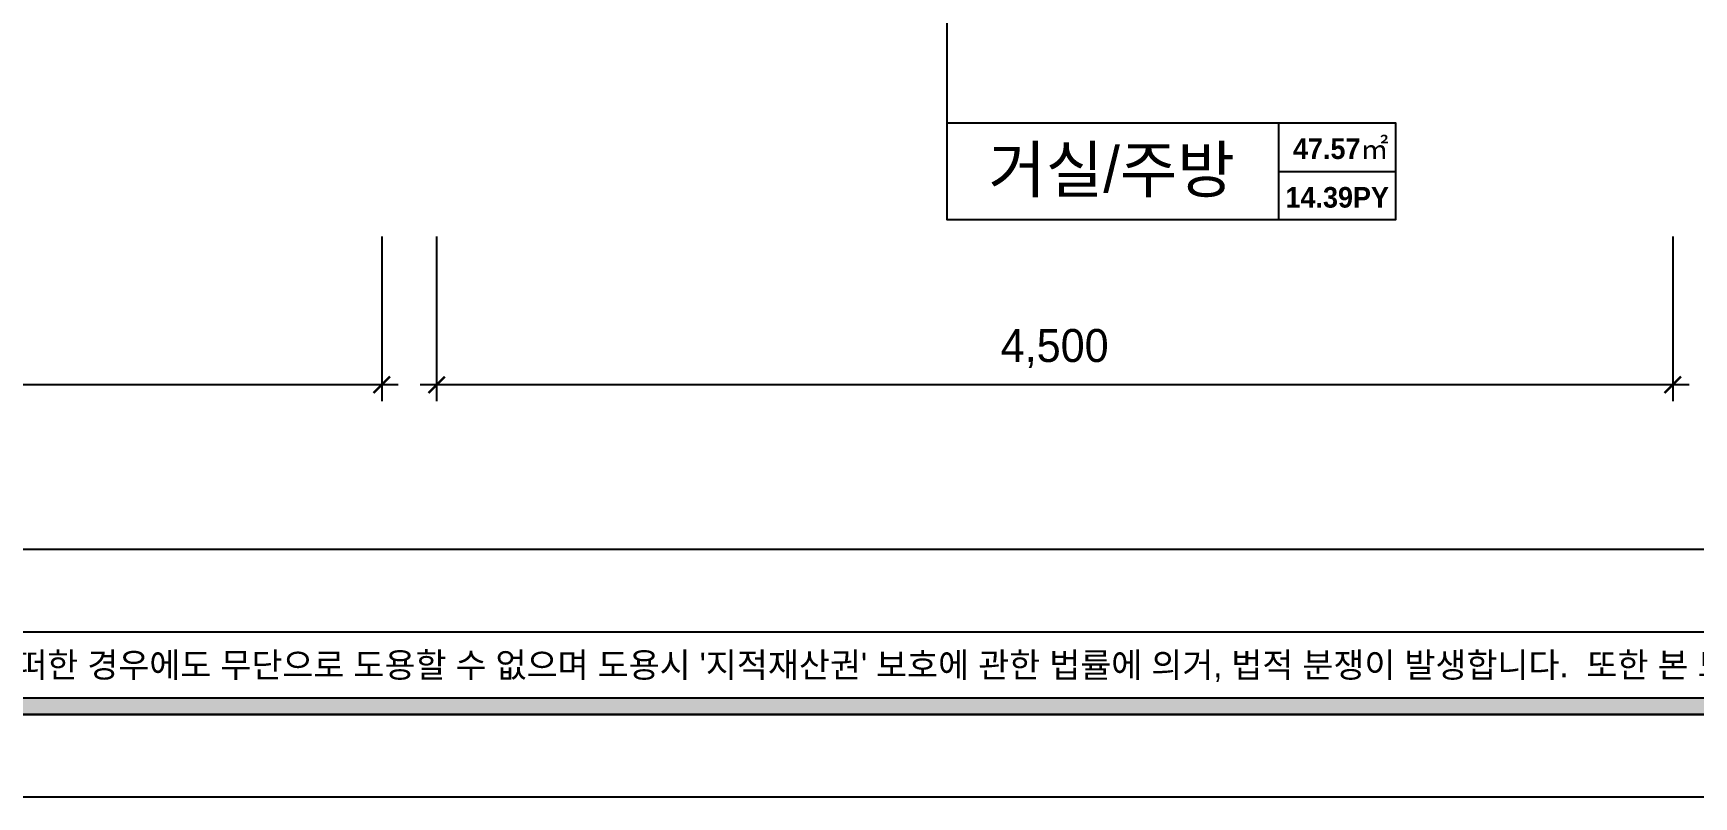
# Model space of a CAD drawing. Header units: inches. Extents: x -63256 to 33689, y -34490 to 100230.
# Drawn here: x 818 to 6863, y -1421 to 1359 of the extents above; entities that cross this region are included whole.
import ezdxf
from ezdxf.enums import TextEntityAlignment as Align

# ---------------------------------------------------------------- set-up
doc = ezdxf.new("R2010")
doc.units = ezdxf.units.IN
doc.header["$LTSCALE"] = 100
doc.header["$MEASUREMENT"] = 0
for name, color, linetype in [('0-ELC TEXT', 7, 'Continuous'), ('03-TEXT', 3, 'Continuous'), ('07-DIM WAL', 5, 'Continuous'), ('FORM(YOURNAME)-1', 1, 'Continuous'), ('FORM(YOURNAME)-11', 1, 'Continuous')]:
    doc.layers.add(name, color=color, linetype=linetype)
doc.styles.add('HY 울릉도 L', font='')
doc.styles.add('YOURNAME', font='')
doc.styles.add('넥슨고딕', font='')
doc.styles.add('코레일둥고', font='')
doc.styles.get('HY 울릉도 L').set_extended_font_data('HY울릉도L')
doc.styles.get('YOURNAME').set_extended_font_data('HYwulM')
doc.styles.get('넥슨고딕').set_extended_font_data('NEXON Lv1 Gothic Bold', bold=True)
doc.styles.get('코레일둥고').set_extended_font_data('Korail Round Gothic Medium')
doc.dimstyles.new('60', dxfattribs={"dimscale": 60, "dimtxt": 2, "dimasz": 1, "dimexe": 1, "dimexo": 1, "dimgap": 1, "dimtad": 1, "dimdec": 0, "dimrnd": 0.05, "dimdsep": 46, "dimlunit": 6, "dimtxsty": 'HY 울릉도 L', "dimblk": 'ARCHTICK', "dimcen": 2.5, "dimdle": 1, "dimclrd": 133, "dimclre": 133, "dimclrt": 30, "dimadec": 0, "dimazin": 0, "dimtfac": 1, "dimtdec": 0, "dimtix": 1, "dimtmove": 2, "dimatfit": 3, "dimldrblk": 'ARCHTICK', "dimfxl": 1, "dimlwd": -1, "dimlwe": -1, "dimarcsym": 0})

# ---------------------------------------------------------------- blocks, each defined once
blk = doc.blocks.new('FORM-ELEVATION')
at = {"layer": 'FORM(YOURNAME)-11'}
h = blk.add_hatch(color=256, dxfattribs=at)
h.dxf.hatch_style = 1
h.paths.add_polyline_path([(-10309, 35708), (71691, 35708), (71691, 35508), (-10309, 35508)])
h.paths.add_polyline_path([(-10309, -21492), (71691, -21492), (71691, -21692), (-10309, -21692)])
at = {"layer": 'Defpoints', "color": 158}
blk.add_line((62481, -20692), (-10309, -20692), dxfattribs=at)
for points in [[(-10309, -21692), (71691, -21692), (71691, 35708), (-10309, 35708)], [(-8309, 33708), (61071, 33708), (61071, -19692), (-8309, -19692)]]:
    blk.add_lwpolyline(points, close=True, dxfattribs=at)
at = {"layer": 'FORM(YOURNAME)-11', "color": 250}
blk.add_lwpolyline([(-11309, -22692), (72691, -22692), (72691, 36708), (-11309, 36708)], close=True, dxfattribs=at)
at = {"layer": 'FORM(YOURNAME)-11'}
blk.add_lwpolyline([(-10309, -21492), (71691, -21492), (71691, -21692), (-10309, -21692)], close=True, dxfattribs=at)
at = {"layer": 'FORM(YOURNAME)-11', "color": 1, "style": 'YOURNAME'}
blk.add_text("- 본 도서는 어떠한 경우에도 무단으로 도용할 수 없으며 도용시 '지적재산권' 보호에 관한 법률에 의거, 법적 분쟁이 발생합니다.  또한 본 도서에 관한 모든 저작권은 당사에 있습니다. -", height=300, dxfattribs=at).set_placement((28146, -21092), align=Align.MIDDLE_CENTER)
at = {"layer": 'FORM(YOURNAME)-11', "color": 3, "style": 'YOURNAME'}
for tag, height, p in [('1', 451, (71041, -1219)), ('2', 451, (71041, -1863)), ('3', 451, (71041, -3150)), ('4', 451, (71041, -5081)), ('5', 515, (71041, -7398)), ('6', 515, (71041, -9650)), ('7', 515, (71041, -11903)), ('8', 515, (71041, -14155)), ('9', 515, (71041, -16408)), ('10', 515, (66791, -18596)), ('11', 515, (71041, -18660)), ('12', 515, (66791, -20848)), ('13', 515, (71041, -20848))]:
    blk.add_attdef(tag, text='', height=height, dxfattribs=at).set_placement(p, align=Align.MIDDLE_RIGHT)
blk = doc.blocks.new('_ArchTick')
at = {"color": 0, "linetype": 'ByBlock', "const_width": 0.15}
blk.add_lwpolyline([(-0.5, -0.5), (0.5, 0.5)], dxfattribs=at)
blk = doc.blocks.new('*D124')
at = {"layer": '07-DIM WAL', "color": 133, "transparency": 16777216}
for p, q in [((2286.8, 618.6), (2286.8, 18.6)), ((6786.8, 618.6), (6786.8, 18.6)), ((6846.8, 78.6), (2226.8, 78.6))]:
    blk.add_line(p, q, dxfattribs=at)
at = {"layer": 'Defpoints', "color": 0, "transparency": 16777216}
for p in [(2286.8, 678.6), (6786.8, 678.6), (2286.8, 78.6)]:
    blk.add_point(p, dxfattribs=at)
at = {"layer": '07-DIM WAL', "color": 133, "transparency": 16777216, "xscale": 60, "yscale": 60, "zscale": 60, "rotation": 180}
blk.add_blockref('_ArchTick', (2286.8, 78.6), dxfattribs=at)
at = {"layer": '07-DIM WAL', "color": 133, "transparency": 16777216, "xscale": 60, "yscale": 60, "zscale": 60}
blk.add_blockref('_ArchTick', (6786.8, 78.6), dxfattribs=at)
at = {"layer": '07-DIM WAL', "color": 30, "transparency": 16777216, "insert": (4536.8, 210.5), "char_height": 120, "attachment_point": 5, "style": 'HY 울릉도 L'}
blk.add_mtext('4,500', dxfattribs=at)
blk = doc.blocks.new('*D125')
at = {"layer": '07-DIM WAL', "color": 133, "transparency": 16777216}
for p, q in [((-1813.2, 618.6), (-1813.2, 18.6)), ((2086.8, 618.6), (2086.8, 18.6)), ((2146.8, 78.6), (-1873.2, 78.6))]:
    blk.add_line(p, q, dxfattribs=at)
at = {"layer": 'Defpoints', "color": 0, "transparency": 16777216}
for p in [(-1813.2, 678.6), (2086.8, 678.6), (-1813.2, 78.6)]:
    blk.add_point(p, dxfattribs=at)
at = {"layer": '07-DIM WAL', "color": 133, "transparency": 16777216, "xscale": 60, "yscale": 60, "zscale": 60, "rotation": 180}
blk.add_blockref('_ArchTick', (-1813.2, 78.6), dxfattribs=at)
at = {"layer": '07-DIM WAL', "color": 133, "transparency": 16777216, "xscale": 60, "yscale": 60, "zscale": 60}
blk.add_blockref('_ArchTick', (2086.8, 78.6), dxfattribs=at)
at = {"layer": '07-DIM WAL', "color": 30, "transparency": 16777216, "insert": (136.8, 210.6), "char_height": 120, "attachment_point": 5, "style": 'HY 울릉도 L'}
blk.add_mtext('3,900', dxfattribs=at)

msp = doc.modelspace()

# ---------------------------------------------------------------- linework, layer by layer
at = {"layer": '0-ELC TEXT'}
for p, q in [((4145.3, 1032.4), (4145.3, 2129.7)), ((5352.5, 678.6), (5352.5, 1032.4)), ((5352.5, 855.5), (5777.2, 855.5))]:
    msp.add_line(p, q, dxfattribs=at)
msp.add_lwpolyline([(4145.3, 1032.4), (5777.2, 1032.4), (5777.2, 678.6), (4145.3, 678.6)], close=True, dxfattribs=at)

# ---------------------------------------------------------------- block references
at = {"layer": 'FORM(YOURNAME)-1', "xscale": 0.3, "yscale": 0.3, "zscale": 0.3}
msp.add_blockref('FORM-ELEVATION', (-3827.6, 5386.1), dxfattribs=at)

# ---------------------------------------------------------------- texts
at = {"layer": '03-TEXT'}
for s, height, style, p in [('47.57㎡', 75, '넥슨고딕', (5578.2, 900.6)), ('거실/주방', 166.67, '코레일둥고', (4743.9, 778.9)), ('14.39PY', 75, '넥슨고딕', (5565.3, 723.7))]:
    msp.add_text(s, height=height, dxfattribs=dict(at, style=style)).set_placement(p, align=Align.CENTER)

# ---------------------------------------------------------------- dimensions: what is measured, and where the dimension line sits
at = {"layer": '07-DIM WAL'}
for base, p1, p2, picture, middle in [((-1813.2, 78.6), (2086.8, 678.6), (-1813.2, 678.6), '*D125', (136.8, 210.6)), ((2286.8, 78.6), (6786.8, 678.6), (2286.8, 678.6), '*D124', (4536.8, 210.5))]:
    dim = msp.add_linear_dim(base=base, p1=p1, p2=p2, dimstyle='60', dxfattribs=at)
    dim.commit()
    dim.dimension.update_dxf_attribs({"geometry": picture, "text_midpoint": middle})

doc.saveas('drawing.dxf')
